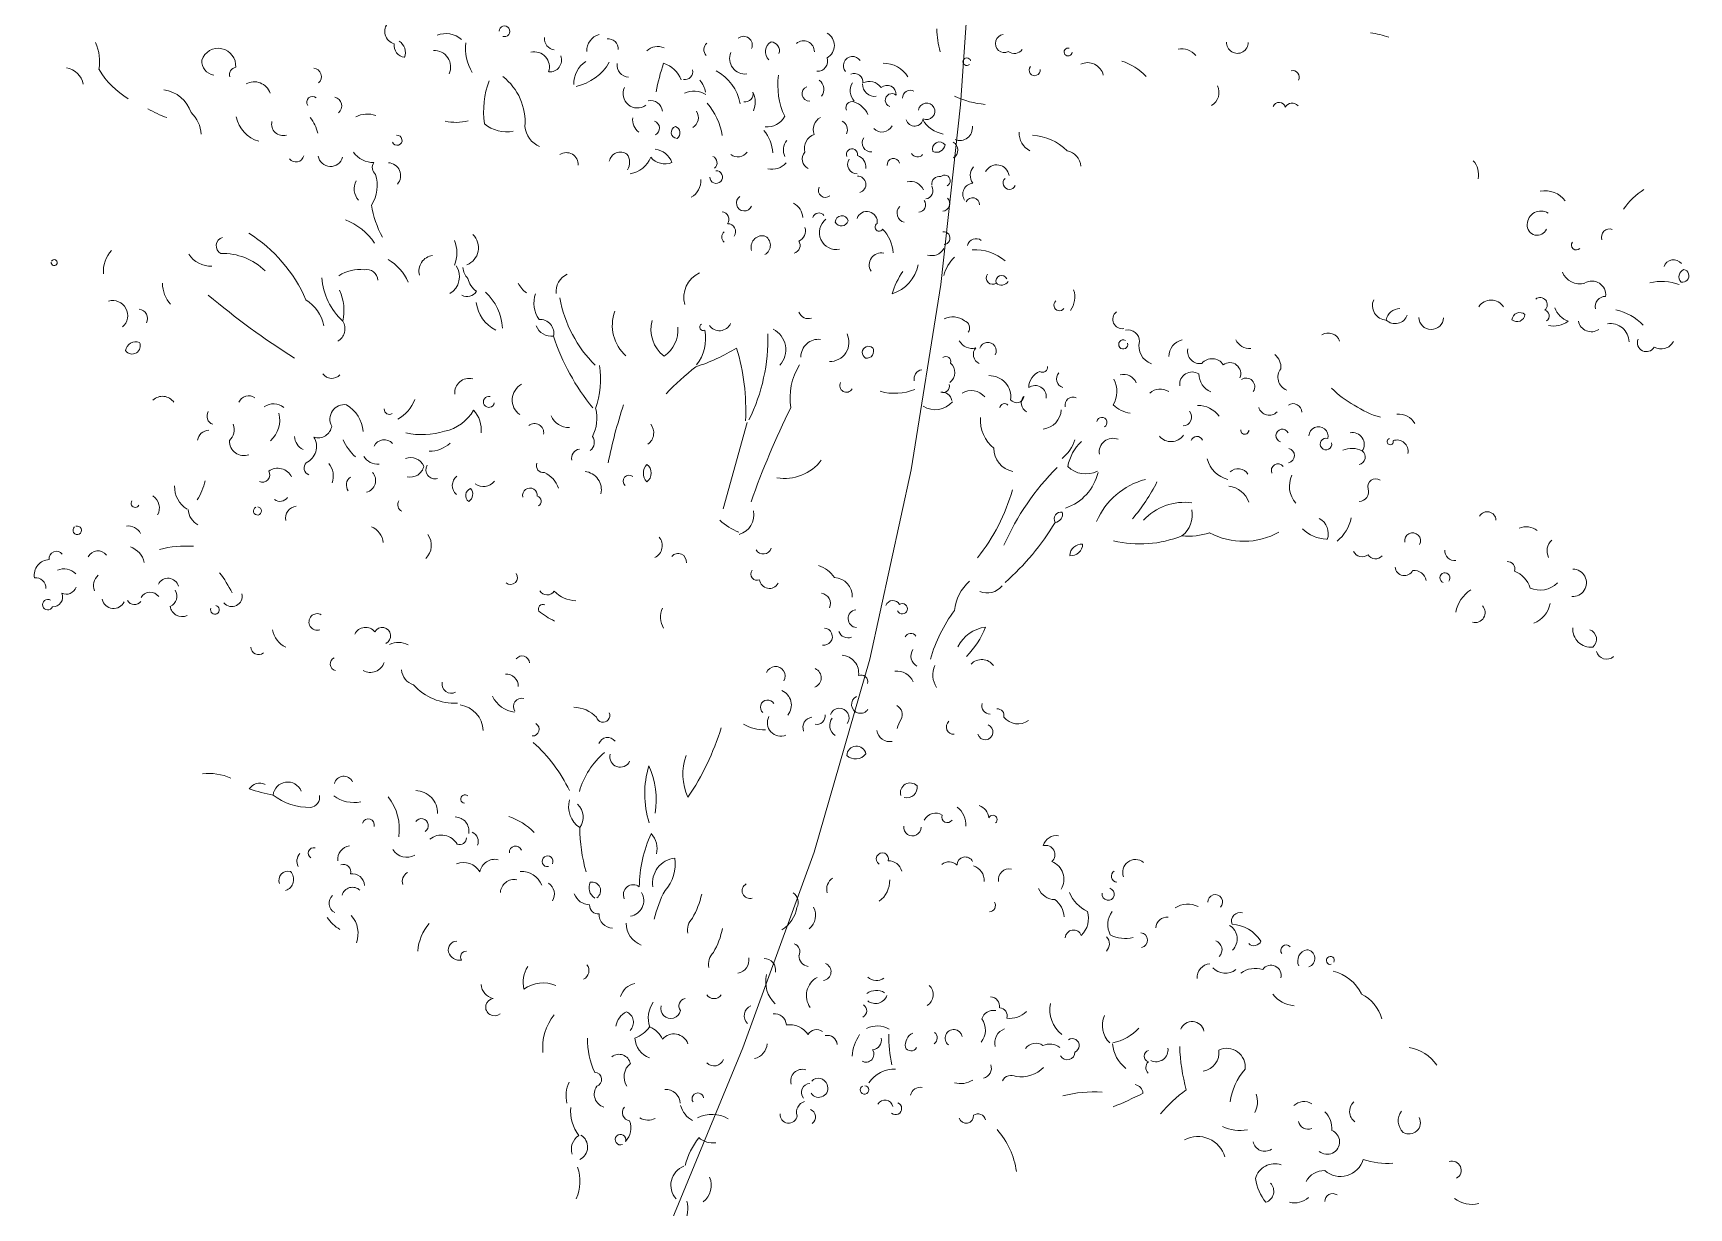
# Model space of a CAD drawing. Header units: millimetres. Extents: x -24439 to 198341, y -52871 to 149926.
# Drawn here: x 144825 to 146698, y 97316 to 98644 of the extents above; entities that cross this region are included whole.
import ezdxf

# ---------------------------------------------------------------- set-up
doc = ezdxf.new("R2010")
doc.units = ezdxf.units.MM
doc.linetypes.add('NET VAN', pattern=[1.06, 0.53, -0.53])
doc.layers.add('A-DETL-GENF-2', color=9, linetype='NET VAN', lineweight=9)
doc.layers.add('G-IMPT-1', color=9, linetype='Continuous', lineweight=9)

# ---------------------------------------------------------------- blocks, each defined once
blk = doc.blocks.new('NCV_TKCS_251209_TONG THE HIEN TRANG SAN DUONG - NCV_TKCS_HIEN TRANG_251209a_dwg_CX-1613001-TKCS_MB ĐỊNH VỊ CAO ĐỘ THIẾT KẾ')
at = {"layer": 'G-IMPT-1'}
blk.add_line((-247.9, 4447.1), (-244.2, 4277.7), dxfattribs=at)
for centre, radius, start, end in [((692.8, 5312.4), 178.8, 87.3307, 98.6927), ((430.6, 5399.2), 20.3, 194.206, 17.685), ((549.4, 5366.9), 12.4, 348.671, 121.3473), ((343.1, 5322.5), 36.4, 57.894, 116.0795), ((1340.5, 5270.9), 127.7, 138.7021, 162.8002), ((396.4, 5291), 29.3, 318.215, 41.785), ((542, 5302.3), 12.1, 31.547, 176.5264), ((566.7, 5305.3), 14.9, 58.157, 167.0819), ((900.1, 5280.6), 39.4, 5.573, 58.437), ((10.5, 5270.9), 17, 114.998, 312.382), ((130.1, 5290.1), 7.43, 91.9, 14.359), ((179.8, 5252.4), 30.4, 30.116, 131.7019), ((230.5, 5198.6), 104.4, 59.019, 89.0899), ((1080.6, 5254.4), 46.8, 53.187, 118.3379), ((53.9, 5318.9), 183.2, 198.678, 212.25), ((28.3, 5276.2), 18.9, 250.077, 339.474), ((1077.5, 5235.6), 25.6, 74.213, 195.788), ((1208.3, 5250.7), 15.2, 86.959, 216.441), ((1341.6, 5226.2), 18.9, 54.765, 178.3647), ((-47.5, 5217.5), 7.21, 31.096, 328.904), ((79.6, 5239), 10.3, 154.299, 25.701), ((1071.3, 5232.3), 18.8, 191.184, 354.542), ((1152.6, 5217.9), 9.18, 159.064, 333.008), ((1369.1, 5220.9), 14.7, 128.862, 239.935), ((1361, 5220.3), 12.1, 273.348, 95.4486), ((-320.9, 5167.3), 26.6, 315.416, 77.105), ((1353.3, 5111.6), 91.2, 85.8541, 121.2857), ((-347.9, 5146.5), 20.8, 16.443, 146.4951), ((-251.6, 5148.3), 17.3, 50.183, 237.309), ((-181.1, 5119.4), 52.4, 47.317, 108.4933), ((1169.5, 5183.4), 35, 218.573, 303.247), ((1207.8, 5136.6), 26, 10.189, 137.2917), ((-459.6, 5126.3), 16.4, 353.243, 145.644), ((-396.3, 5132.1), 21.2, 136.345, 242.58), ((-407.3, 5131.2), 16.1, 355.723, 105.7004), ((-317, 5137.3), 18.9, 282.243, 36.646), ((-239.4, 5119.9), 15.9, 9.678, 131.0157), ((-205, 5102.5), 27.5, 52.945, 133.0822), ((-201.4, 5127.2), 23.3, 196.194, 293.403), ((-173.8, 5114.8), 17.5, 13.452, 146.5316), ((-129.9, 5121.4), 14.5, 78.374, 197.654), ((-93.1, 5106.2), 15.5, 261.591, 188.409), ((-25.9, 5307.4), 160.7, 261.109, 282.471), ((134.2, 5021.7), 101.6, 61.966, 103.0426), ((1238.8, 5122.8), 19.2, 106.708, 209.691), ((1266.5, 5019.8), 103, 60.594, 93.9582), ((-513.6, 5101), 15.9, 147.677, 240.393), ((-449.5, 5102.9), 29.4, 174.393, 293.552), ((-247.3, 5110.5), 134.2, 188.393, 222.299), ((-311.5, 5083.4), 22, 340.5869, 69.447), ((-215.3, 5109.6), 28.1, 164.814, 239.947), ((-161.6, 5107.2), 12.6, 67.277, 266.733), ((-111.4, 5088.4), 16.2, 212.137, 8.976), ((-57.4, 5128.6), 54.8, 226.151, 276.979), ((-24.6, 5094.6), 24.2, 265.653, 22.672), ((122.1, 5128.4), 38.1, 194.497, 259.199), ((185.1, 5078.9), 32.7, 21.641, 95.4997), ((1119.8, 5090.8), 13.4, 326.861, 145.759), ((1182.6, 5120.3), 44.4, 218.329, 265.878), ((1267.3, 5061.5), 34.8, 18.062, 116.0728), ((1354.6, 5101.7), 26.3, 257.233, 348.578), ((-708.7, 5039.7), 32.2, 122.978, 198.443), ((-702, 5045.3), 19.2, 14.037, 112.8341), ((-605.3, 5048.3), 29.8, 82.6627, 150.4674), ((-512.4, 4978.6), 87.9, 26.8669, 78.839), ((-314.4, 5074.1), 13.8, 125.426, 291.176), ((-229.7, 5072), 11.5, 88.327, 218.542), ((-230.1, 5040.7), 42.8, 40.7009, 88.8968), ((-168.5, 5064.9), 21.4, 240.495, 349.908), ((-49.6, 5045.2), 13.2, 51.405, 218.597), ((-32.2, 5048.1), 17.2, 319.7339, 77.1339), ((1036.6, 5045.7), 27.7, 49.284, 163.238), ((1091.7, 5051), 15, 67.324, 191.256), ((1082.8, 5061.9), 15, 247.353, 11.227), ((1131.2, 5072), 11.5, 322.119, 91.0139), ((1142.1, 5103.7), 46.4, 274.676, 323.435), ((1219.7, 5093.2), 24.6, 208.049, 321.56), ((1332.2, 5079.9), 17, 174.352, 346.723), ((-898.8, 5021), 10.1, 267.356, 195.328), ((-802.3, 5035.4), 21.1, 190.985, 279.624), ((-174.4, 5036), 419.9, 178.095, 185.724), ((-595.9, 4995.1), 54.9, 38.811, 88.0585), ((-551.4, 5046.3), 15.1, 277.564, 29.306), ((-541.1, 5002.6), 42.1, 24.684, 59.291), ((-430.5, 5038.9), 15.2, 278, 28.87), ((-445.8, 5018.2), 40, 352.268, 44.6), ((-263.9, 5019.2), 25, 134.625, 219.016), ((-243.4, 5024.7), 18, 351.4879, 80.5659), ((-57.7, 5053.3), 16.5, 262.165, 7.837), ((44, 5021.1), 24.4, 155.122, 232.951), ((69.4, 5024.9), 23.7, 25.56, 168.6902), ((95.6, 5021.8), 12, 150.947, 352.186), ((-825.8, 4972.5), 28.9, 358.613, 118.7318), ((-801.2, 4993.5), 22.1, 281.276, 38.273), ((-696.7, 4978.4), 50.7, 140.019, 198.21), ((-786.7, 5045), 96.8, 299.411, 346.296), ((-655, 5027.9), 23.1, 189.832, 282.789), ((-512.1, 4976.5), 41.5, 74.461, 132.3271), ((-560.7, 4897), 124.3, 25.948, 57.319), ((-382.9, 5026.8), 37, 280.285, 349.715), ((-266.4, 4980.7), 28.3, 126.59, 210.79), ((-204.4, 4987.7), 10.5, 4.962, 218.637), ((-176.4, 5018.6), 16.6, 161.328, 293.651), ((-124, 4991.9), 11.7, 30.951, 206.266), ((-88.2, 5030.7), 12.5, 223.799, 336.815), ((-30.8, 4982.1), 14, 95.079, 207.699), ((-22.8, 4990.6), 10.7, 314.427, 149.8194), ((37.3, 4982.2), 20.9, 112.306, 229.75), ((843.5, 5005.7), 27.2, 172.863, 283.869), ((875.6, 4982.4), 25.8, 105.708, 186.91), ((861.1, 5000.8), 24.3, 242.702, 357.435), ((929.8, 5008.9), 23.3, 198.283, 14.236), ((-1091.7, 4962.6), 24.2, 152.666, 271.885), ((-990.3, 4940.4), 46.4, 66.502, 127.1843), ((-870.5, 4997.5), 93.8, 191.208, 226.901), ((-624.8, 4981), 27.2, 171.815, 322.32), ((-590.9, 4953.4), 22.9, 23.429, 117.6907), ((-523.3, 4964.4), 22.4, 318.366, 48.366), ((-411.8, 4926.3), 66.8, 18.597, 57.984), ((-304.5, 4966.8), 27.5, 157.161, 224.078), ((-272.7, 4958), 19.9, 155.416, 260.728), ((-189.5, 4972.6), 18.1, 164.466, 285.535), ((-194.2, 4965.6), 23, 11.039, 89.3507), ((-76.2, 4946.3), 25.7, 39.141, 121.9338), ((-53.2, 4961.8), 15.5, 293.819, 49.922), ((40.7, 4962.1), 13.4, 17.838, 170.3348), ((-1068.7, 4942), 22.5, 189.234, 279.691), ((-1090.5, 4921.1), 25.7, 356.924, 74.1499), ((-1006.2, 4918.5), 30.9, 351.935, 109.487), ((-916, 4837.1), 108.5, 12.296, 68.907), ((-592.2, 4938.9), 28.2, 188.782, 250.829), ((-579.5, 4926.2), 14, 313.3109, 88.7635), ((-531.8, 4932.6), 11.4, 124.087, 284.8), ((-538.6, 4929.5), 12.5, 320.502, 88.3849), ((-415.4, 4942), 21.8, 250.016, 340.016), ((-351.1, 4951.8), 35.9, 274.281, 334.736), ((-177.8, 4936.7), 15.5, 301.247, 108.786), ((-57.1, 4932.8), 13.8, 289.15, 53.356), ((-14.9, 4948.1), 14.4, 290.99, 60.84), ((-741.6, 4911.4), 158.2, 175.63, 205.449), ((-456, 4895.5), 13.1, 325.391, 83.4984), ((-233, 4908.2), 13.2, 170.412, 327.513), ((-74.1, 4911.4), 17.8, 152.035, 273.435), ((70.3, 4887.1), 16.8, 70.867, 182.871), ((759, 4902.5), 22.8, 36.132, 137.8443), ((-616.7, 4877.7), 50.7, 296.489, 354.936), ((-547, 4903.2), 35.6, 237.49, 307.716), ((-555.4, 4853.5), 37.1, 35.518, 100.8791), ((-437.4, 4873), 12, 197.172, 109.6977), ((-186, 4859.8), 12.2, 29.343, 195.896), ((-140.9, 4874), 19.7, 8.596, 176.8582), ((-115.9, 4871.3), 7.8, 134.308, 346.199), ((6.5, 4886.4), 12.1, 290.733, 114.5074), ((95, 4801), 85.2, 65.893, 110.8334), ((-1220.1, 4835), 16.1, 328.934, 100.4565), ((-962.4, 4914.8), 88.3, 273.564, 301.735), ((-858.4, 4901.2), 63.4, 245.774, 298.045), ((-767.7, 4877.6), 45.7, 202.5, 263.761), ((-617.8, 4845.8), 21.1, 70.767, 186.554), ((-625.9, 4845.2), 25.5, 343.147, 53.722), ((-497.3, 4847.5), 35.8, 316.7, 20.68), ((-372.4, 4841.3), 14.8, 139.843, 353.759), ((-289, 4836.4), 31.8, 19.833, 79.696), ((-229.1, 4853.1), 11.5, 51.319, 181.817), ((-190.2, 4838.1), 31.9, 144.858, 297.837), ((-188.2, 4865.2), 12.9, 222.695, 2.544), ((-141, 4809.7), 68.1, 19.336, 61.393), ((-13, 4873.4), 26.2, 269, 347.312), ((97.9, 4823.1), 70.6, 150.068, 183.147), ((116.6, 4841), 11.8, 158.691, 324.087), ((134.5, 4840.6), 10.6, 38.317, 217.436), ((132.5, 4847.1), 14.5, 243.573, 345.315), ((233.7, 4838.8), 43.6, 341.242, 35.019), ((373.2, 4836.9), 17.7, 144.822, 296.38), ((610.4, 4880.2), 27.8, 220.929, 292.588), ((657.2, 4828.8), 29.5, 10.304, 69.306), ((-1396.7, 4803.2), 32.9, 11.831, 177.9671), ((-1357.9, 4797.1), 14.4, 117.183, 212.306), ((-1168.2, 4793.1), 16.8, 326.574, 92.9155), ((-714.6, 4814.1), 22.5, 13.173, 140.0426), ((-405, 4799.4), 14.5, 342.415, 101.5596), ((-266.5, 4818.4), 20.6, 309.208, 35.604), ((-91.9, 4804.4), 22.3, 94.034, 229.096), ((-97.5, 4818.2), 73.1, 304.286, 5.159), ((252.1, 4828.5), 10.5, 147.335, 339.535), ((395.4, 4800), 22, 16.468, 118.7723), ((508.5, 4804.4), 32.1, 119.539, 196.859), ((530.9, 4821.8), 23.5, 186.309, 295.582), ((564, 4791), 24.9, 49.624, 157.1605), ((596.7, 4797.4), 20.8, 353.59, 142.8077), ((711, 4825), 26.4, 159.814, 264.737), ((873.7, 4979.5), 174.9, 240.867, 258.485), ((891.4, 4989.7), 189.1, 253.867, 270.428), ((933.4, 4782.3), 35.5, 46.414, 110.9649), ((-1698.8, 4720.5), 89.3, 7.224, 40.276), ((-1403.6, 4810.3), 26.7, 192.913, 278.07), ((-1314, 4763.1), 32, 36.263, 134.9399), ((-1206.7, 4788.6), 11, 67.856, 230.215), ((-1088.7, 4753.3), 45.6, 85.7956, 134.6529), ((-382.3, 4771.4), 12.8, 147.306, 246.094), ((-386.9, 4780.7), 15, 343.444, 106.5574), ((-315.3, 4771.6), 21.8, 98.913, 213.162), ((-321, 4773.8), 19.5, 313.823, 83.0477), ((-262.5, 4791), 14.6, 299.292, 51.912), ((84.9, 4759.1), 141.1, 161.301, 180.518), ((388.7, 4792.2), 8.61, 79.236, 33.383), ((451.5, 4807.8), 35.1, 182.614, 267.385), ((534.8, 4757.5), 23.5, 74.573, 202.58), ((576.9, 4791.4), 37.5, 197.448, 263.607), ((633.5, 4782.8), 16.2, 343.665, 140.1907), ((732.2, 4762.1), 16.3, 17.836, 139.5476), ((-1240.8, 4702), 69.1, 28.938, 56.482), ((-1033.4, 4765.8), 9.46, 220.151, 111.7783), ((76.2, 4715.2), 35.7, 69.161, 133.4569), ((88.9, 4734.6), 13.9, 340.166, 89.8196), ((684.8, 4763.3), 20.4, 212.757, 333.267), ((791.1, 4732.5), 18, 3.51, 194.435), ((856.9, 4736.7), 22, 342.183, 118.8708), ((923.4, 4761.9), 5.84, 117.035, 34.887), ((940.8, 4748.5), 21, 5.17, 126.9048), ((-1664.4, 4679.3), 37.9, 26.817, 97.8921), ((-1497.6, 4857.6), 168.8, 228.205, 255.008), ((-1471.7, 4668.2), 62.5, 34.782, 99.2404), ((-1283.2, 4749.8), 60.9, 208.709, 270.534), ((-1248, 4733), 21.6, 183.232, 303.637), ((-1077.3, 4757.8), 46.8, 232.489, 287.779), ((-1030.9, 4697.2), 24.1, 335.169, 104.4417), ((147.7, 4707), 16, 348.647, 177.9343), ((357, 4689.9), 47.9, 345.385, 45.898), ((413.2, 4713.7), 25.7, 39.141, 121.9337), ((488.1, 4703.6), 29.4, 73.524, 148.9771), ((571.1, 4675.6), 49.2, 53.154, 107.9212), ((725.6, 4714.2), 12.2, 42.628, 268.485), ((808.8, 4722.7), 10.9, 88.892, 29.179), ((869.6, 4689.7), 41, 78.291, 131.196), ((873, 4716.5), 14.3, 298.0539, 70.117), ((-1446.1, 4927.5), 246.4, 257.276, 266.465), ((-1447.7, 4649.5), 60.9, 20.037, 63.229), ((-1208.5, 4686.3), 15.2, 233.484, 3.116), ((-1146.1, 4705.1), 23.6, 206.625, 1.447), ((-1048.1, 4707.6), 15.9, 159.444, 249.444), ((-1110, 4654), 68.3, 343.832, 34.492), ((-381.7, 4652.8), 50.8, 131.551, 212.189), ((109.9, 4729.1), 27.4, 225.785, 301.535), ((141.4, 4698.3), 18.8, 156.615, 262.875), ((273.9, 4672.1), 33.7, 129.088, 195.86), ((255.6, 4707), 9.22, 250.922, 27.877), ((303, 4698.3), 16.7, 153.613, 269.602), ((535.9, 4693.6), 16.6, 288.311, 57.438), ((654.7, 4703.4), 7.69, 190.481, 17.593), ((744.8, 4680.7), 13.9, 298.189, 93.7022), ((921.7, 4673.1), 14.7, 71.895, 214.364), ((1141.5, 4672.6), 16.4, 18.621, 168.1111), ((1225.1, 4649.9), 33.8, 69.328, 129.5966), ((-1054.1, 4664.2), 31.8, 168.806, 239.119), ((-199.5, 4685.3), 18.6, 216.912, 306.827), ((-142.4, 4636.4), 36.3, 285.751, 42.831), ((77.8, 4664.9), 9.26, 359.111, 144.0177), ((77.5, 4643.4), 23.4, 323.435, 66.052), ((175.8, 4624.8), 40.1, 9.242, 108.2312), ((258.1, 4650.2), 20.9, 9.52, 142.408), ((330.9, 4655.4), 15, 83.205, 209.415), ((429.5, 4728.3), 56.9, 242.685, 279.37), ((519.4, 4670.5), 28.9, 237.443, 340.915), ((575.2, 4654.9), 11.8, 42.592, 177.3736), ((736.6, 4649), 12.6, 54.353, 221.672), ((893.7, 4654.6), 18.8, 290.225, 32.906), ((1293.2, 4658), 28.3, 149.849, 222.832), ((-865.7, 4723.3), 199.4, 206.296, 224.779), ((-861, 4606.2), 34.5, 308.286, 62.769), ((-259.4, 4586.6), 43.5, 334.716, 79.795), ((-154.6, 4603.9), 33.4, 100.147, 197.195), ((-66.8, 4639.1), 11.8, 65.499, 257.631), ((-70.6, 4640.4), 12.9, 275.908, 47.222), ((46.2, 4621.3), 17.3, 115.769, 210.025), ((86, 4619.2), 12.2, 266.162, 31.912), ((148.8, 4595.3), 32.4, 55.611, 139.251), ((209, 4612.7), 8.68, 58.271, 192.805), ((223.8, 4642.6), 14.1, 233.455, 7.058), ((253.7, 4636), 18, 152.412, 260.719), ((275, 4631.3), 38.4, 292.834, 14.036), ((392.5, 4639.7), 9.66, 317.602, 185.527), ((649, 4659.7), 54.5, 211.416, 271.982), ((669.9, 4609.5), 21.8, 48.209, 150.7155), ((810.5, 4640), 46.8, 170.096, 239.455), ((1329.7, 4606.3), 26, 283.377, 105.6913), ((-1091.2, 4480.3), 114, 50.2849, 86.1118), ((-924.6, 4577.7), 62.8, 354.528, 37.992), ((-629.8, 4589.5), 35.9, 131.469, 202.923), ((-379, 4595.1), 6.58, 136.146, 313.854), ((-444.6, 4552.8), 79.5, 338.23, 28.131), ((-354.5, 4619.4), 23, 231.165, 352.438), ((-582.3, 4509.5), 341, 350.399, 18.595), ((-25.8, 4674.4), 98.9, 270.695, 309.271), ((72.2, 4612.7), 42.5, 254.682, 336.738), ((92.5, 4590), 18.6, 24.722, 113.2035), ((279.9, 4594.8), 73.3, 325.312, 359.389), ((436.2, 4551.8), 81.8, 148.902, 186.909), ((428.6, 4592.4), 26, 83.995, 206.021), ((663.9, 4549.1), 45.6, 35.348, 99.4119), ((814.2, 4597.4), 80.7, 326.708, 4.223), ((1017.8, 4595.2), 14.9, 348.496, 206.692), ((1099.4, 4600.6), 19.2, 194.036, 292.833), ((1204.7, 4596), 13.8, 359.702, 110.3122), ((1213.4, 4545.4), 50.8, 33.748, 84.3242), ((1260.8, 4620.5), 47.2, 263.71, 331.238), ((-894.3, 4550.2), 29.8, 114.456, 211.688), ((-883.5, 4542.9), 38.3, 319.027, 48.864), ((-815, 4583.7), 32.6, 201.508, 241.758), ((-696.4, 4615.4), 58.5, 225.569, 249.488), ((-645.2, 4562.4), 54.9, 178.059, 231.189), ((-443.7, 4675.5), 235, 206.707, 242.242), ((-469.5, 4571.7), 78.1, 177.22, 244.708), ((-411.8, 4580.6), 63.1, 181.297, 249.428), ((-479.6, 4559.1), 59.1, 320.464, 21.774), ((-562.4, 4800.6), 340.1, 304.298, 318.548), ((-650.4, 4348.6), 411.2, 14.124, 33.488), ((-71.1, 4548.2), 117.7, 164.745, 205.644), ((-88.8, 4567.2), 12.4, 167.328, 346.684), ((235.5, 4596.1), 66, 191.549, 248.924), ((574, 4442.9), 138, 121.4543, 173.6032), ((165.9, 4627.1), 364.2, 336.588, 349.769), ((830.5, 4552.8), 32.6, 357.274, 78.477), ((-1003.6, 4461), 86.7, 39.265, 77.52), ((-828, 4541.8), 20.7, 258.335, 344.881), ((-794.1, 4575.9), 41.9, 209.901, 250.489), ((-837.2, 4448.2), 102.7, 20.539, 63.435), ((254, 4546.7), 44, 196.036, 275.532), ((760.9, 4306), 482.1, 151.7029, 172.9451), ((377.8, 4583.8), 47.7, 241.407, 313.782), ((319.6, 4541.7), 93.3, 305.381, 3.591), ((616.9, 4437.4), 108, 99.698, 153.1637), ((558.5, 4507.7), 49.6, 324.166, 27.663), ((673.8, 4632.4), 135.9, 258.673, 316.133), ((844.1, 4615.7), 66.6, 241.977, 284.859), ((930.2, 4556.3), 18.2, 223.513, 324.115), ((955.7, 4558.8), 17, 230.612, 333.578), ((1017, 4544.5), 17.4, 201.07, 351.612), ((1042.6, 4519), 24.4, 28.842, 110.0448), ((1096.3, 4545.8), 9.48, 335.855, 266.074), ((1196.9, 4497.2), 62.6, 139.059, 186.735), ((1247.6, 4552.6), 52.9, 310.171, 4.59), ((1385.4, 4511.9), 18.9, 324.765, 88.3648), ((-1325.6, 4247.4), 280.5, 40.201, 74.561), ((-1011.7, 4445.8), 69, 98.6069, 140.3456), ((-1011.7, 4496.5), 20.4, 18.339, 120.5484), ((-739.3, 4545.3), 69.6, 204.934, 259.316), ((-656.6, 4527.2), 32.4, 219.603, 292.324), ((-670.5, 4495), 26.3, 5.097, 110.3511), ((-305.2, 4732.5), 412.7, 214.74, 236.24), ((94.7, 4196.1), 566.9, 145.1949, 152.8779), ((1418.4, 4229.9), 1617.9, 170.4888, 177.3194), ((571.3, 4611.1), 135.3, 281.734, 304.13), ((1169.6, 4499.6), 19, 271.437, 59.076), ((1387.8, 4532.8), 34.3, 192.762, 292.289), ((-1287, 4481.6), 16.3, 121.932, 259.307), ((-1254, 4358.7), 112.9, 61.851, 108.6216), ((-978.3, 4521.8), 124.7, 201.14, 243.881), ((-707.5, 4393.8), 178.6, 358.594, 25.048), ((-89.2, 4462), 356.8, 337.936, 1.189), ((464, 4648.7), 217, 273.663, 308.412), ((1426.9, 4505.8), 19.7, 211.635, 328.365), ((-1315.2, 4485.9), 50.7, 230.018, 288.209), ((-1123.7, 4404), 90.6, 3.677, 41.282), ((-107.9, 4553.6), 485.3, 328.245, 345.737), ((371.2, 4443.5), 12.9, 95.908, 227.222), ((356.4, 4448.4), 15.6, 292.684, 30.446), ((-1434.7, 4386.2), 60.1, 154.927, 200.491), ((-1131.6, 4355.6), 75.6, 28.142, 74.5389), ((-1051, 4389.4), 27.1, 316.486, 48.966), ((401.5, 4383.8), 882.5, 178.188, 185.567), ((-174.5, 4449), 86.3, 276.839, 339.741), ((428.8, 4387.9), 22.5, 102.732, 195.341), ((402.4, 4403.7), 22.3, 282.247, 15.826), ((-1320.8, 4398.7), 61.4, 197.671, 238.078), ((-715.3, 5709.7), 1445.1, 246.566, 254.554), ((-766.3, 4349.3), 27, 91.767, 202.186), ((-651.9, 4369.3), 33.8, 135.253, 251.016), ((-592.2, 4351.2), 73.9, 349.135, 31.115), ((-435.4, 4370), 25.6, 321.237, 55.825), ((-1585.9, 4358.7), 5.66, 189.462, 170.5377), ((-725.4, 4343.6), 10.4, 94.4, 5.991), ((-577.3, 4376), 36.7, 220.479, 287.629), ((-1451.4, 4295), 28.2, 326.85, 123.1502), ((-1403.7, 4303.6), 17.3, 348.031, 101.9701), ((-1028.1, 4321.2), 21.5, 234.089, 332.392), ((-829.1, 4339.1), 82.7, 298.652, 346.979), ((-777.3, 4272.6), 55.9, 11.018, 58.967), ((-626.2, 4312.6), 17.4, 7.797, 145.7219), ((-530.7, 4322.4), 18.5, 322.807, 53.451), ((-384.6, 4305.9), 24.1, 153.179, 239.599), ((-413.2, 4297.5), 20.5, 322.931, 69.848), ((-932.9, 4313.8), 73, 315.722, 355.03), ((-529.2, 4292), 17, 114.962, 210.833), ((-429.3, 4276.7), 11.2, 65.948, 245.163), ((-222.1, 4272.7), 38.2, 302.721, 28.209), ((315.9, 4235.8), 88.9, 149.139, 190.251), ((267.9, 4303.8), 35.6, 263.384, 338.544), ((-1389.8, 4241.4), 19.6, 86.737, 188.242), ((-1399.7, 4250.5), 15.2, 231.433, 43.545), ((-976.9, 4234), 27.3, 98.82, 225.69), ((-995.7, 4199.2), 63.4, 20.9169, 76.711), ((-901.2, 4275.7), 9.33, 190.671, 324.274), ((-870.2, 4386.3), 144.4, 274.72, 303.997), ((-825, 4280.6), 61.6, 287.74, 328.011), ((-592.2, 4258), 13.1, 175.165, 294.849), ((-593.8, 4196.6), 50, 35.458, 81.6828), ((-507.8, 4236), 34.8, 4.317, 100.2946), ((-190.8, 4370.3), 126.7, 245.104, 264.385), ((-1156.9, 4205.1), 19.7, 71.08, 174.3892), ((-1104.8, 4195.6), 28.9, 65.503, 143.9841), ((-887.4, 4197.6), 21.5, 60.67, 169.7319), ((-151.7, 4232.9), 15.4, 226.033, 0.365), ((-44.2, 4165.2), 62.4, 52.196, 87.354), ((2.3, 4180), 35.5, 13.75, 103.5919), ((496.8, 4123.7), 285.1, 160.247, 180.829), ((-1143.7, 4181.9), 52.8, 329.248, 30.752), ((-1021.6, 4210.5), 25.8, 268.82, 8.807), ((-1044.7, 4159.5), 33.8, 312.026, 47.974), ((-881, 4277), 119.1, 222.967, 242.223), ((-828.7, 4174), 27.5, 41.347, 127.2326), ((-833.3, 4189.5), 25.4, 272.35, 5.822), ((-785.7, 4191.7), 17.2, 166.264, 302.662), ((-724.3, 4179.2), 22.6, 145.303, 245.745), ((-696.4, 4212.6), 25.9, 248.962, 338.962), ((-600.4, 4197), 14, 10.596, 208.712), ((-586.4, 4189.6), 9.95, 316.915, 91.0136), ((-358.1, 4171.1), 24.9, 313.465, 57.417), ((116.2, 4191.1), 14.3, 46.016, 176.0575), ((133.4, 4194.9), 9.79, 221.693, 138.3071), ((321, 4145.3), 67.5, 113.9996, 170.2508), ((139.9, 4217.8), 154.1, 331.257, 355.964), ((-1310.1, 4151), 26.3, 51.614, 149.9548), ((-1211.1, 4169.2), 16.2, 164.753, 267.303), ((-1198.4, 4146.9), 29.3, 330.659, 36.075), ((-1030.9, 4184.4), 28, 198.93, 261.458), ((-901.5, 4198.9), 29.6, 227.087, 292.897), ((-908.7, 4133.5), 22.6, 300.136, 59.864), ((-703.2, 4166.1), 13.8, 126.162, 251.329), ((-719.9, 4163.5), 16.2, 319.522, 57.97), ((-296.9, 4157.8), 15.7, 9.684, 156.0668), ((-147.7, 4178.5), 11.7, 158.216, 311.798), ((-122.9, 4177.2), 18.6, 203.411, 348.606), ((-18.2, 4159.5), 19.8, 352.124, 97.8761), ((57.1, 4152.7), 16.9, 115.683, 283.197), ((165.4, 4144.1), 11.5, 50.999, 172.6036), ((-1209.1, 4119.3), 21.7, 107.455, 189.33), ((-1146.4, 4139.5), 27.3, 194.678, 306.964), ((-1009.7, 4127.9), 14, 152.301, 264.921), ((-1002.2, 4114.1), 37.9, 356.956, 56.174), ((-919.7, 4121.4), 18.6, 143.091, 233.17), ((196, 4120.9), 22.3, 164.174, 257.753), ((312.2, 4120.7), 27, 51.681, 153.9272), ((-1094.8, 4088.8), 14, 263.193, 47.255), ((-1062.2, 4080.7), 29.5, 43.202, 141.5714), ((-821.3, 4112.3), 13.3, 164.741, 262.637), ((7, 4102), 16.1, 276.601, 103.4154), ((46.1, 4130.7), 18.6, 216.831, 306.91), ((269.1, 4105.5), 46.4, 174.094, 227.615), ((-1053.7, 4067.4), 17.7, 251.565, 341.565), ((-785.7, 4043.2), 35.8, 332.166, 51.371), ((-260.1, 4060.2), 40.3, 172.373, 228.076), ((57, 4045.1), 34.2, 9.333, 102.0945), ((166.7, 4045.3), 35.6, 42.287, 110.9289), ((345, 4067.9), 16, 181.848, 286.098), ((363.3, 4054.3), 12.2, 0.507, 112.113), ((394.8, 4083), 34.4, 235.943, 322.238), ((-1304.9, 4037.7), 110.2, 344.298, 4.821), ((-1083.9, 4020.8), 7.68, 132.277, 100.8597), ((-1007.6, 4029.7), 22.7, 113.034, 208.086), ((-872.9, 4018.8), 35.8, 21.8009, 84.4588), ((-590.6, 4038.3), 13, 245.649, 53.837), ((-520, 4041.9), 15.9, 227.266, 344.625), ((-475.9, 4087.2), 57.3, 239.752, 285.998), ((6.5, 4020.8), 18.9, 308.3579, 82.6903), ((98.7, 4040.9), 12.6, 2.11, 129.0004), ((350.4, 4017.6), 14.5, 213.1779, 86.3084), ((-1198.3, 4034.5), 50.8, 195.512, 254.487), ((-515.1, 3999.1), 8.84, 83.089, 223.781), ((-58.8, 4004.8), 18, 346.034, 176.0199), ((109.9, 3999.5), 16.8, 134.105, 343.968), ((173.1, 3998.9), 18.6, 347.358, 80.0223), ((290.6, 4009.8), 14, 148.037, 290.543), ((-1308.8, 3968.2), 7.7, 161.199, 350.726), ((-1288.6, 3965.2), 27.1, 347.825, 73.106), ((-1174.4, 4000.8), 38.8, 203.134, 255.663), ((-459.8, 4150.2), 168.9, 248.57, 260.382), ((-43.3, 3952), 30.1, 338.4689, 82.69), ((79.2, 3963.7), 18.2, 340.429, 175.7931), ((255.4, 3979), 66.1, 166.16, 182.42), ((-56.2, 3944), 13.6, 46.848, 245.772), ((36.8, 3932.5), 19.2, 112.834, 219.094), ((37.2, 3954.8), 15.9, 275.283, 24.207), ((87.1, 3951.2), 22.2, 157.953, 255.177), ((176, 3971.6), 24.3, 204.857, 298.273), ((-1301.7, 3897.2), 27.3, 45.69, 113.0702), ((-1135.3, 3726.3), 201.1, 102.9131, 121.3056), ((-523.3, 3889.9), 13.8, 18.822, 161.1784), ((-24, 3923.1), 25.3, 169.149, 309.692), ((130.5, 3904.8), 18.1, 27.063, 195.438), ((123.9, 3921.7), 24.3, 243.505, 338.997), ((-1398.9, 3887.9), 7.95, 144.528, 125.4718), ((-1296.1, 3845.4), 41.6, 30.39, 86.7524), ((-1236.6, 3722.6), 203.7, 42.05, 54.684), ((-790.7, 3863.3), 15.8, 311.952, 168.5577), ((-620.5, 3884.6), 491.7, 342.661, 359.623), ((-72.5, 3980.6), 82.4, 257.422, 287.559), ((247.6, 3867.1), 18.4, 61.535, 212.708), ((238.7, 3874.8), 19.6, 272.727, 25.346), ((378.5, 3854.5), 26.9, 22.114, 88.4937), ((411.5, 3863.6), 8.18, 325.709, 173.1816), ((-1344.6, 3842.8), 20.1, 53.939, 170.8215), ((-1203, 3831.2), 20.4, 32.911, 169.7089), ((-1083.8, 3853), 19.6, 236.203, 29.846), ((-915.7, 3853.1), 15.6, 77.484, 305.137), ((-819, 3847.5), 22.9, 55.945, 169.7222), ((-747.5, 3825.9), 35.9, 76.608, 134.4396), ((-539.1, 3840.4), 22.1, 14.621, 112.249), ((-389.5, 3780.3), 60.5, 60.39, 105.9245), ((-348.7, 3839.4), 12.7, 210.702, 41.353), ((311.3, 3821.3), 23.7, 74.316, 169.6955), ((328.2, 3843.4), 10.5, 175.81, 343.579), ((327.1, 3828.8), 39.9, 11.4409, 70.9309), ((542.2, 3845), 25.4, 96.888, 181.909), ((525.8, 3828.9), 17.7, 329.656, 120.3426), ((697.7, 3846), 24.1, 68.061, 218.199), ((857.8, 3835.6), 14.1, 333.355, 198.474), ((-1424.3, 3792.3), 29, 108.128, 207.374), ((-1421.1, 3825.9), 13.6, 52.479, 206.101), ((-1392.5, 3781), 31.5, 61.679, 130.3396), ((-1313.7, 3804.6), 26.6, 149.433, 217.721), ((-1227.8, 3796.8), 19.9, 52.112, 166.7677), ((-1202.7, 3817.1), 20.6, 309.708, 50.292), ((-1107, 3819.2), 8.21, 174.888, 95.1122), ((-951.4, 3835.8), 46.2, 207.598, 260.728), ((-800.7, 3817.6), 28, 258.595, 357.156), ((-708.5, 3822.6), 30.5, 199.219, 271.764), ((-639.8, 3814), 17.6, 185.004, 313.884), ((-519.7, 3848.8), 52, 221.444, 280.37), ((-500.3, 3811.6), 15.8, 92.537, 230.594), ((-71.8, 3807.6), 105.5, 177.352, 221.229), ((270.5, 3806.1), 16.3, 190.267, 16.214), ((537.9, 3784.2), 35.9, 345.6759, 84.9465), ((667.4, 3829.5), 11.6, 141.681, 280.247), ((821.9, 3775.4), 43.4, 79.852, 140.1145), ((913.1, 3814.9), 16.2, 89.393, 217.477), ((-1442.6, 3761.3), 19.2, 14.036, 112.8332), ((-1389.4, 3785.1), 19.3, 261.021, 358.59), ((-1296.9, 3787.7), 22, 208.889, 351.721), ((-1259.4, 3799.5), 15.1, 227.677, 338.312), ((-1169.2, 3810.4), 22.3, 203.95, 312.273), ((-857.1, 3788.1), 12.9, 132.59, 272.651), ((-653.2, 3880.9), 104.2, 238.535, 289.572), ((-605.4, 3729.7), 51.7, 20.007, 98.0653), ((-468.5, 3776.2), 12.4, 282.995, 77.005), ((-323.8, 3786), 17.2, 51.593, 178.439), ((386.7, 3766.4), 15.5, 44.009, 195.48), ((473.9, 3764.1), 20.6, 94.563, 206.721), ((660.4, 3791.7), 11.5, 187.579, 91.2198), ((785.5, 3761.5), 21.6, 101.546, 192.982), ((889.2, 3772.7), 29.6, 331.374, 75.624), ((916, 3736.2), 70.6, 49.808, 102.938), ((947.7, 3791.4), 14, 242.3, 354.92), ((1012.1, 3787.2), 10.1, 57.752, 234.866), ((1059.5, 3780.5), 21.6, 118.65, 222.425), ((1052.6, 3783.2), 16.6, 305.163, 102.0957), ((1097.5, 3792.9), 7.5, 352.871, 299.741), ((-1411.6, 3737.6), 10, 75.68, 351.702), ((-1406.6, 3754.1), 18.5, 285.369, 39.922), ((-1008.1, 3776.4), 14.8, 199.044, 324.695), ((-585.3, 3486.9), 294.1, 42.604, 64.787), ((-201.2, 3692), 149.1, 146.889, 180.884), ((-295.3, 3774.3), 19.6, 182.638, 351.909), ((-61.3, 3772.1), 177.3, 179.596, 214.756), ((-356.1, 3670.6), 156, 7.694, 41.194), ((361.9, 3743.2), 21.4, 62.537, 147.3257), ((401.1, 3740.6), 29.1, 13.465, 89.2152), ((557.8, 3785), 33.4, 218.784, 286.164), ((551.2, 3710.9), 45, 20.819, 69.181), ((642.7, 3817.7), 69.2, 219.73, 261.318), ((595, 3724.4), 44.8, 330.947, 33.635), ((716.1, 3748.4), 41.6, 160.505, 224.024), ((879.1, 3748.3), 17.7, 331.75, 87.7392), ((998.4, 3733.8), 19.1, 1.478, 161.4619), ((1112.4, 3694.6), 80.8, 42.574, 92.6664), ((1158, 3673.8), 76.6, 33.111, 79.508), ((233.6, 3732.4), 11.6, 0.181, 253.557), ((252.6, 3707), 26.5, 32.575, 106.3143), ((451.5, 3706.5), 12, 289.456, 49.933), ((697.4, 3782), 63.6, 259.883, 299.849), ((743, 3726.2), 14, 297.784, 101.5236), ((890.9, 3697.1), 25.9, 111.038, 201.038), ((905.3, 3744.3), 32.9, 240.456, 324.073), ((979.7, 3694.5), 45.4, 89.3033, 143.8262), ((211.4, 3683.8), 49.2, 323.154, 17.921), ((621.7, 3693), 15.8, 37.755, 192.277), ((670.7, 3696.9), 19.6, 332.277, 59.613), ((1044.5, 3745.5), 55.3, 233.86, 282.603), ((-316.7, 3669.3), 46.6, 180.068, 253.671), ((-361, 3635.7), 33.1, 340.388, 64.11), ((174.8, 3654.8), 26.4, 142.066, 210.782), ((1297.3, 3600), 79.2, 51.303, 97.2802), ((-39.2, 3712.9), 303.8, 196.907, 212.82), ((42, 3618.4), 242.1, 171.922, 196.398), ((-218.7, 3616.6), 41.6, 3.249, 59.611), ((84.3, 3602), 21.7, 350.67, 72.545), ((-635, 3561.3), 42.4, 15.252, 105.2581), ((-552.8, 3613.7), 7.91, 64.439, 281.308), ((-467.5, 3487.3), 118.7, 60.934, 88.2217), ((-123.4, 3577.5), 47.1, 113.093, 205.058), ((-205.5, 3589.2), 71.1, 333.561, 26.439), ((11.6, 3603), 14.6, 134.569, 305.042), ((43.5, 3591.1), 62.6, 319.052, 6.743), ((113.3, 3585.1), 31.7, 324.72, 45.669), ((887.6, 3585.7), 22.8, 28.489, 176.0398), ((-778.7, 3571.4), 18.2, 42.215, 182.546), ((-748, 3496.3), 97.1, 7.592, 55.268), ((-553.8, 3550), 27, 8.048, 104.5722), ((-232.7, 3558.7), 159.6, 346.855, 4.348), ((675.5, 3568.6), 60.2, 185.242, 247.816), ((766.7, 3565.5), 47.3, 173.785, 241.165), ((707.5, 3605.1), 89.7, 297.936, 334.728), ((912.5, 3555.9), 35.5, 296.085, 24.318), ((968.2, 3544.7), 34.8, 8.914, 132.0123), ((1336.2, 3549.2), 30.3, 160.319, 243.285), ((-925.1, 3508.4), 23.4, 81.2613, 164.2082), ((-874.1, 3521.6), 27.5, 38.976, 190.575), ((-833.8, 3532), 18.6, 292.372, 28.32), ((-769.4, 3608.4), 64, 250.01, 298.161), ((-617, 3542), 13.2, 318.691, 160.7958), ((-565.7, 3503.1), 34.2, 46.165, 146.0646), ((-541.5, 3540.9), 13.1, 268.154, 16.099), ((-523.7, 3538.6), 19.1, 355.339, 83.2403), ((-432.5, 3545.2), 11.7, 35.131, 202.091), ((-369.6, 3546.2), 10.2, 350.387, 295.877), ((-257.8, 3528.3), 23.8, 172.242, 253.227), ((-273.4, 3517.5), 16.1, 320.711, 119.7625), ((-196.9, 3532.7), 18.6, 69.163, 221.821), ((-203.1, 3519.1), 29.7, 295.62, 46.888), ((73.1, 3514.7), 219.1, 168.729, 183.888), ((119.5, 3515.4), 16.2, 351.17, 86.1489), ((376.3, 3508.2), 23.8, 318.356, 64.264), ((507.8, 3524.4), 18.6, 10.278, 102.3419), ((529.4, 3512.7), 15.4, 0.548, 102.1334), ((538.6, 3555.2), 42.8, 278.317, 332.118), ((823.7, 3521.9), 10.9, 118.962, 271.548), ((831.5, 3536.9), 22.5, 260.132, 25.057), ((1192.7, 3662.2), 337.6, 198.398, 212.417), ((1118.5, 3499.9), 126.4, 156.569, 187.617), ((1237.8, 3537.9), 24.5, 150.031, 250.42), ((1327.8, 3542.8), 21.3, 256.117, 43.747), ((-999.6, 3418.7), 106.2, 82.986, 112.7207), ((-935.6, 3795.7), 281.2, 267.541, 277.039), ((-861.3, 3619.1), 109.9, 248.775, 288.361), ((-713.2, 3514.7), 11.2, 0, 180), ((-510.5, 3463.5), 36.4, 47.986, 127.4315), ((-457.8, 3493.8), 28.5, 94.545, 186.51), ((-399.2, 3474.7), 40.8, 38.067, 110.6491), ((-363.9, 3483.2), 25.4, 347.102, 71.613), ((-278.6, 3521.3), 31.8, 217.875, 285.255), ((-49.2, 3507.5), 31.8, 152.125, 207.875), ((-176.3, 3508.2), 159.6, 346.855, 4.348), ((154.9, 3517.9), 20.1, 194.334, 278.286), ((186.2, 3496.3), 16.6, 294.629, 85.3874), ((281.6, 3533), 24.3, 244.906, 323.167), ((477.5, 3469.2), 36.6, 337.502, 51.741), ((522.4, 3498.1), 22.3, 94.61, 180.368), ((677.8, 3498.9), 13.2, 309.521, 140.4786), ((812.9, 3550.2), 68.6, 202.433, 247.567), ((837, 3503.6), 15, 150.254, 240.254), ((1001.9, 3485.9), 42.5, 348.703, 36.355), ((1134.7, 3497.2), 27.9, 74.505, 150.2554), ((1149.1, 3477.6), 44.3, 12.018, 61.721), ((1431.3, 3480.3), 17.2, 315.534, 125.6679), ((-725, 3443), 25.6, 114.097, 203.402), ((-635.1, 3507.3), 31.6, 229.872, 315.108), ((-412.7, 3470.5), 25.8, 96.051, 193.514), ((-254.4, 3494.3), 16.2, 193.241, 293.63), ((-223.2, 3485.2), 25.4, 193.314, 285.754), ((-152, 3489.4), 43.6, 195.82, 266.197), ((7.3, 3457), 31.8, 152.125, 207.875), ((23.3, 3470.2), 25.3, 297.349, 25.78), ((80.1, 3467.6), 22, 6.588, 106.0329), ((207.6, 3455.9), 38.7, 135.325, 232.058), ((302.9, 3463.1), 30.2, 75.75, 143.1303), ((292.6, 3490.1), 23.4, 249.249, 356.562), ((563.5, 3469.7), 28.3, 126.59, 210.79), ((617.4, 3460.8), 23.5, 71.565, 161.5651), ((645.3, 3459.5), 31.3, 69.086, 130.93), ((672.3, 3484.3), 14.6, 225.644, 17.571), ((1121.7, 3318.4), 268.9, 142.7335, 156.9835), ((1143.6, 3494.2), 18.8, 209.43, 307.95), ((1190.5, 3463.6), 23.3, 246.6559, 85.2708), ((-796.2, 3433.7), 10.4, 93.721, 255.891), ((-603.8, 3436.5), 18.2, 133.838, 217.366), ((146.5, 3465.1), 59.6, 184.178, 242.18), ((275.2, 3446.2), 13.2, 313.567, 74.506), ((402.5, 3415.7), 27.3, 135.69, 203.07), ((417.1, 3435.4), 13.3, 322.125, 68.385), ((459.7, 3447.9), 16.2, 26.9, 248.079), ((583.7, 3473.2), 61.6, 278.92, 331.702), ((403.8, 3890.5), 612.8, 308.449, 314.246), ((814.6, 3444.6), 18.1, 22.226, 95.8457), ((1005.3, 3508.4), 74.7, 260.71, 297.471), ((1220.4, 3451), 44.6, 245.253, 0.558), ((1269.2, 3598.5), 147.1, 268.368, 290.556), ((1470.6, 3479.4), 52.2, 248.009, 301.139), ((-801.3, 3416.1), 21.9, 154.708, 222.783), ((-732.8, 3415.9), 14.1, 0.843, 126.0274), ((-708.7, 3395.7), 22.8, 19.03, 116.2091), ((366.8, 3378.2), 82.7, 162.494, 192.525), ((328, 3386), 44.3, 76.644, 133.8653), ((312.7, 3399.8), 18.5, 291.892, 28.801), ((638.7, 3511.8), 312.4, 197.116, 207.842), ((386.2, 3413), 11.9, 222.434, 348.074), ((525.7, 3408.4), 19.2, 300.739, 36.641), ((589.2, 3394.2), 18.6, 77.658, 169.7221), ((810.2, 3200.7), 236.4, 103.0286, 121.1075), ((969.1, 3352.2), 53.1, 32.578, 134.4551), ((1076.4, 3434.6), 22.7, 208.985, 319.595), ((1211.3, 3373.6), 38.1, 104.4966, 169.1984), ((-828, 3371), 17.2, 91.536, 218.429), ((-839.5, 3369), 22.1, 305.333, 60.391), ((-701.9, 3373.6), 20.5, 63.159, 180.853), ((-253, 3366), 18.2, 313.514, 54.116), ((-129.9, 3342.8), 34.3, 117.226, 181.842), ((-40, 3360.6), 14.5, 118.713, 232.49), ((0.8, 3404.4), 16.3, 229.807, 342.084), ((88.4, 3380.1), 20, 128.928, 243.752), ((128.9, 3372.4), 23, 21.37, 111.3704), ((168.2, 3342.3), 42.4, 50.793, 114.9577), ((212.6, 3371.3), 18.1, 68.901, 167.6989), ((235.5, 3366.5), 18.4, 21.614, 119.077), ((310.2, 3371.1), 14.9, 256.088, 50.782), ((484.6, 3410.1), 42.4, 270.86, 319.542), ((1119, 3359.3), 38.2, 88.683, 181.318), ((1232.7, 3359), 14.9, 73.072, 196.927), ((-722.2, 3357.4), 19.9, 148.693, 258.564), ((-722.5, 3297.6), 52.2, 357.295, 57.653), ((-469.8, 3333.4), 87.5, 155.584, 192.995), ((-485.3, 3337.2), 16.3, 106.255, 211.669), ((-296.5, 3330.4), 54, 163.878, 210.985), ((-50.9, 3333.6), 54.1, 163.289, 214.891), ((-67.4, 3347.2), 18.7, 179.878, 5.846), ((386.6, 3303.8), 58.4, 104.7039, 162.6319), ((431.6, 3322.9), 18.9, 96.401, 185.021), ((1167.6, 3400.2), 96.4, 205.688, 235.041), ((1099.6, 3339.2), 22.1, 305.333, 60.391), ((1153.1, 3374), 39.8, 273.028, 327.904), ((-685.2, 3392), 84.9, 232.132, 254.738), ((-481.1, 3340.2), 21.4, 212.695, 297.442), ((-464.7, 3329.6), 10.6, 105.254, 232.124), ((-292.8, 3263.5), 63.5, 84.8129, 142.0445), ((-118.2, 3290.1), 38.7, 134.894, 186.225), ((-147.7, 3296.1), 21.5, 331.5869, 84.2071), ((95.2, 3329.8), 31.6, 300.562, 11.513), ((209.2, 3288.5), 21.6, 88.222, 213.668), ((326.8, 3305.9), 8.03, 131.586, 101.5379), ((524.4, 3314.4), 13.9, 215.701, 20.901), ((548.9, 3310.4), 14.6, 29.292, 141.9115), ((-395.2, 3298.8), 29.8, 201.868, 274.121), ((-154.4, 3324.5), 63, 307.801, 339.692), ((-98.1, 3259.8), 42.9, 40.601, 86.2685), ((-39.7, 3276.2), 28.3, 37.112, 156.0524), ((36.8, 3285.3), 18.7, 240.078, 356.067), ((230, 3271.9), 16.7, 108.582, 237.167), ((242.1, 3285.2), 17.4, 34.777, 152.3756), ((243.3, 3284), 17.2, 229.568, 40.433), ((373.4, 3284.2), 15.1, 28.632, 166.5566), ((392.9, 3289.2), 11.6, 247.465, 84.462), ((511.1, 3180.4), 147.4, 24.361, 58.702), ((-386.3, 3254.1), 16.5, 114.197, 326.276), ((-184.7, 3235.6), 96.8, 157.38, 202.62), ((-57.5, 3290), 149.8, 196.051, 221.429), ((-76.4, 3288.4), 41.7, 199.247, 267.013), ((236.3, 3234.8), 21, 123.338, 215.422), ((-129.4, 3215.7), 21.9, 29.003, 145.271), ((-83.4, 3208), 32.4, 145.725, 229.139), ((203.3, 3220), 16.1, 190.793, 9.223), ((238.6, 3226), 15.2, 323.5669, 85.9848), ((-166.2, 3177.9), 13.5, 304.297, 105.2537), ((-24.7, 3172.2), 27.7, 19.79, 109.5168), ((30.7, 3199.3), 10.9, 25.672, 230.077), ((-153, 3150.1), 58.4, 170.878, 210.691), ((-134.5, 3158.7), 25.4, 161.419, 270.257), ((40.7, 3200.4), 43.7, 211.047, 259.935), ((82.4, 3120), 61.4, 76.859, 133.004), ((-82.6, 3138), 16, 156.183, 277.556), ((-109.9, 3099.6), 37.1, 333.458, 37.423), ((-56.2, 3161.4), 29.1, 255.186, 314.676), ((192.5, 3077.5), 148.4, 159.482, 182.192), ((70.3, 3165.4), 39.5, 244.942, 295.058), ((-119.9, 3129.2), 75.4, 191.146, 234.092), ((-86.7, 3083.4), 10, 357.996, 308.87), ((-141.6, 3048.3), 30, 138.798, 215.478), ((-167.3, 3044.6), 26.3, 313.091, 74.9809), ((65.7, 3039.6), 38.3, 127.536, 239.198), ((64.6, 3039), 39.2, 324.062, 40.343), ((-215.3, 2962.6), 81.5, 353.03, 35.911), ((25.8, 2982.2), 48.6, 342.588, 32.943)]:
    blk.add_arc(centre, radius, start, end, dxfattribs=at)
blk = doc.blocks.new('NCV_TKCS_251209_TONG THE HIEN TRANG SAN DUONG - NCV_TKCS_HIEN TRANG_251209a_dwg-1612995-TKCS_MB ĐỊNH VỊ CAO ĐỘ THIẾT KẾ')
at = {"layer": 'G-IMPT-1', "flags": 128}
blk.add_lwpolyline([(563605079.3, 1145078271.1), (563605031.9, 1145078743.8), (563605010, 1145079172), (563605010, 1145079557.7), (563605025.4, 1145079905.7), (563605051.8, 1145080221.3), (563605083.1, 1145080509.3), (563605113.9, 1145080774.7), (563605138.7, 1145081022.7), (563605151.8, 1145081258.1), (563605149.3, 1145081485), (563605132.4, 1145081703.9), (563605103.9, 1145081914.2), (563605066.6, 1145082115.3), (563605023.1, 1145082306.7), (563604976.4, 1145082487.8), (563604929.1, 1145082658), (563604884, 1145082816.8), (563604842.7, 1145082965.4), (563604803, 1145083111.3)], dxfattribs=at)
at = {"xscale": 0.5999999999997676, "yscale": 0.5999999999997676, "zscale": 0.5999999999997676, "rotation": 0.0005022315763634679}
blk.add_blockref('NCV_TKCS_251209_TONG THE HIEN TRANG SAN DUONG - NCV_TKCS_HIEN TRANG_251209a_dwg_CX-1613001-TKCS_MB ĐỊNH VỊ CAO ĐỘ THIẾT KẾ', (563605088, 1145079033.4), dxfattribs=at)
blk = doc.blocks.new('NCV_TKCS_251209_TONG THE HIEN TRANG SAN DUONG - NCV_TKCS_251209_TONG THE HIEN TRANG SAN DUONG-1605292-TKCS_MB ĐỊNH VỊ CAO ĐỘ THIẾT KẾ')
at = {"rotation": 343.2379237072182}
blk.add_blockref('NCV_TKCS_251209_TONG THE HIEN TRANG SAN DUONG - NCV_TKCS_HIEN TRANG_251209a_dwg-1612995-TKCS_MB ĐỊNH VỊ CAO ĐỘ THIẾT KẾ', (-869777547.7, -933796958.8), dxfattribs=at)

msp = doc.modelspace()

# ---------------------------------------------------------------- block references
at = {"layer": 'A-DETL-GENF-2'}
msp.add_blockref('NCV_TKCS_251209_TONG THE HIEN TRANG SAN DUONG - NCV_TKCS_251209_TONG THE HIEN TRANG SAN DUONG-1605292-TKCS_MB ĐỊNH VỊ CAO ĐỘ THIẾT KẾ', (26103.5, 9888.2), dxfattribs=at)

doc.saveas('drawing.dxf')
